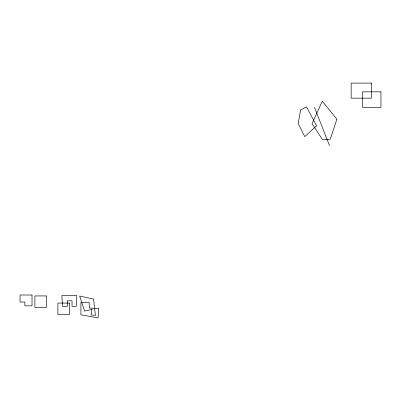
<?xml version="1.0" encoding="UTF-8"?>
<svg xmlns="http://www.w3.org/2000/svg" width="401" height="401" viewBox="0 0 401 401"><rect width="100%" height="100%" fill="white"/><g stroke="black" fill="none" stroke-linecap="round" stroke-linejoin="round"><path stroke-width="0.6" d="M314.454 107.257L329.527 145.678M98.741 308.7L98.05 317.903L80.912 314.8L80.912 302.489L89.077 302.489L89.423 308.013L98.741 308.7M91.954 309.392L91.032 314.915L95.403 315.371L93.563 299.036L79.644 296.048L84.591 311.116L91.954 309.392M300.6 110.029L298.184 123.493L304.745 136.606L316.595 125.794L306.469 106.811L300.6 110.029M336.885 119.222L330.213 139.237L322.62 139.814L312.038 123.709L322.279 101.157L336.885 119.222M371.516 83.097L351.151 83.097L351.151 98.165L371.516 98.165L371.516 83.097M380.95 91.839L362.429 91.839L362.429 107.368L380.95 107.368L380.95 91.839M32.015 295.011L20.05 295.011L20.05 302.028L24.882 302.028L24.882 305.823L32.015 305.823L32.015 295.011M76.29 295.502L61.909 295.502L62.486 306.314L67.318 306.314L67.318 300.795L72.035 300.795L72.035 306.314L76.29 306.314L76.29 295.502M46.396 295.933L34.892 295.933L34.892 307.437L46.396 307.437L46.396 295.933M69.403 303.066L57.899 303.066L57.899 314.569L69.403 314.569L69.403 303.066"/></g></svg>
